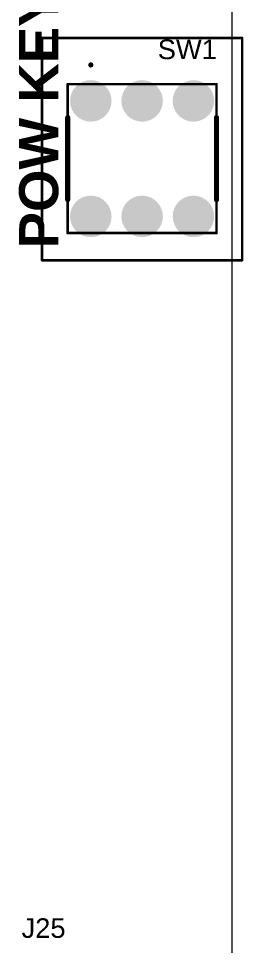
# Model space of a CAD drawing. Header units: inches. Extents: x -7 to 179, y 0 to 152.
# Drawn here: x 170.24 to 179.01, y 81.61 to 117.76 of the extents above; entities that cross this region are included whole.
import ezdxf

# ---------------------------------------------------------------- set-up
doc = ezdxf.new("R2010")
doc.units = ezdxf.units.IN
for name, color, linetype in [('BOT', 5, 'Continuous'), ('Bottom Solder', 6, 'Continuous'), ('Keep-Out Layer', 6, 'Continuous'), ('Mechanical 15', 56, 'Continuous'), ('Mechanical 20', 56, 'Continuous'), ('Multi-Layer', 9, 'Continuous'), ('Pad Holes', 156, 'Continuous'), ('TOP', 1, 'Continuous'), ('Top Overlay', 2, 'Continuous'), ('Top Solder', 216, 'Continuous')]:
    doc.layers.add(name, color=color, linetype=linetype)
doc.styles.add('Arial', font='', dxfattribs={"height": 0.2})
doc.styles.add('Arial_Bold', font='', dxfattribs={"height": 0.2})
doc.styles.get('Arial').set_extended_font_data('Arial')
doc.styles.get('Arial_Bold').set_extended_font_data('Arial', bold=True)

msp = doc.modelspace()

# ---------------------------------------------------------------- hatches: boundary and pattern name
at = {"layer": 'BOT'}
h = msp.add_hatch(color=5, dxfattribs=at)
edge = h.paths.add_edge_path()
edge.add_arc((173.057, 114.554), 0.707, 0, 360)
h = msp.add_hatch(color=5, dxfattribs=at)
edge = h.paths.add_edge_path()
edge.add_arc((175.057, 114.554), 0.707, 0, 360)
h = msp.add_hatch(color=5, dxfattribs=at)
edge = h.paths.add_edge_path()
edge.add_arc((177.057, 114.554), 0.707, 0, 360)
h = msp.add_hatch(color=5, dxfattribs=at)
edge = h.paths.add_edge_path()
edge.add_arc((173.057, 110.054), 0.707, 0, 360)
h = msp.add_hatch(color=5, dxfattribs=at)
edge = h.paths.add_edge_path()
edge.add_arc((175.057, 110.054), 0.707, 0, 360)
h = msp.add_hatch(color=5, dxfattribs=at)
edge = h.paths.add_edge_path()
edge.add_arc((177.057, 110.054), 0.707, 0, 360)
at = {"layer": 'Bottom Solder'}
h = msp.add_hatch(color=6, dxfattribs=at)
edge = h.paths.add_edge_path()
edge.add_arc((173.057, 114.554), 0.809, 0, 360)
h = msp.add_hatch(color=6, dxfattribs=at)
edge = h.paths.add_edge_path()
edge.add_arc((175.057, 114.554), 0.809, 0, 360)
h = msp.add_hatch(color=6, dxfattribs=at)
edge = h.paths.add_edge_path()
edge.add_arc((177.057, 114.554), 0.809, 0, 360)
h = msp.add_hatch(color=6, dxfattribs=at)
edge = h.paths.add_edge_path()
edge.add_arc((173.057, 110.054), 0.809, 0, 360)
h = msp.add_hatch(color=6, dxfattribs=at)
edge = h.paths.add_edge_path()
edge.add_arc((175.057, 110.054), 0.809, 0, 360)
h = msp.add_hatch(color=6, dxfattribs=at)
edge = h.paths.add_edge_path()
edge.add_arc((177.057, 110.054), 0.809, 0, 360)
at = {"layer": 'Multi-Layer'}
h = msp.add_hatch(color=9, dxfattribs=at)
edge = h.paths.add_edge_path()
edge.add_arc((173.057, 114.554), 0.707, 0, 360)
h = msp.add_hatch(color=9, dxfattribs=at)
edge = h.paths.add_edge_path()
edge.add_arc((175.057, 114.554), 0.707, 0, 360)
h = msp.add_hatch(color=9, dxfattribs=at)
edge = h.paths.add_edge_path()
edge.add_arc((177.057, 114.554), 0.707, 0, 360)
h = msp.add_hatch(color=9, dxfattribs=at)
edge = h.paths.add_edge_path()
edge.add_arc((173.057, 110.054), 0.707, 0, 360)
h = msp.add_hatch(color=9, dxfattribs=at)
edge = h.paths.add_edge_path()
edge.add_arc((175.057, 110.054), 0.707, 0, 360)
h = msp.add_hatch(color=9, dxfattribs=at)
edge = h.paths.add_edge_path()
edge.add_arc((177.057, 110.054), 0.707, 0, 360)
at = {"layer": 'Pad Holes'}
h = msp.add_hatch(color=7, dxfattribs=at)
edge = h.paths.add_edge_path()
edge.add_arc((173.057, 114.554), 0.435, 0, 360)
h = msp.add_hatch(color=7, dxfattribs=at)
edge = h.paths.add_edge_path()
edge.add_arc((175.057, 114.554), 0.435, 0, 360)
h = msp.add_hatch(color=7, dxfattribs=at)
edge = h.paths.add_edge_path()
edge.add_arc((177.057, 114.554), 0.435, 0, 360)
h = msp.add_hatch(color=7, dxfattribs=at)
edge = h.paths.add_edge_path()
edge.add_arc((173.057, 110.054), 0.435, 0, 360)
h = msp.add_hatch(color=7, dxfattribs=at)
edge = h.paths.add_edge_path()
edge.add_arc((175.057, 110.054), 0.435, 0, 360)
h = msp.add_hatch(color=7, dxfattribs=at)
edge = h.paths.add_edge_path()
edge.add_arc((177.057, 110.054), 0.435, 0, 360)
at = {"layer": 'TOP'}
h = msp.add_hatch(color=1, dxfattribs=at)
edge = h.paths.add_edge_path()
edge.add_arc((173.057, 114.554), 0.707, 0, 360)
h = msp.add_hatch(color=1, dxfattribs=at)
edge = h.paths.add_edge_path()
edge.add_arc((175.057, 114.554), 0.707, 0, 360)
h = msp.add_hatch(color=1, dxfattribs=at)
edge = h.paths.add_edge_path()
edge.add_arc((177.057, 114.554), 0.707, 0, 360)
h = msp.add_hatch(color=1, dxfattribs=at)
edge = h.paths.add_edge_path()
edge.add_arc((173.057, 110.054), 0.707, 0, 360)
h = msp.add_hatch(color=1, dxfattribs=at)
edge = h.paths.add_edge_path()
edge.add_arc((175.057, 110.054), 0.707, 0, 360)
h = msp.add_hatch(color=1, dxfattribs=at)
edge = h.paths.add_edge_path()
edge.add_arc((177.057, 110.054), 0.707, 0, 360)
at = {"layer": 'Top Solder'}
h = msp.add_hatch(color=216, dxfattribs=at)
edge = h.paths.add_edge_path()
edge.add_arc((173.057, 114.554), 0.809, 0, 360)
h = msp.add_hatch(color=216, dxfattribs=at)
edge = h.paths.add_edge_path()
edge.add_arc((175.057, 114.554), 0.809, 0, 360)
h = msp.add_hatch(color=216, dxfattribs=at)
edge = h.paths.add_edge_path()
edge.add_arc((177.057, 114.554), 0.809, 0, 360)
h = msp.add_hatch(color=216, dxfattribs=at)
edge = h.paths.add_edge_path()
edge.add_arc((173.057, 110.054), 0.809, 0, 360)
h = msp.add_hatch(color=216, dxfattribs=at)
edge = h.paths.add_edge_path()
edge.add_arc((175.057, 110.054), 0.809, 0, 360)
h = msp.add_hatch(color=216, dxfattribs=at)
edge = h.paths.add_edge_path()
edge.add_arc((177.057, 110.054), 0.809, 0, 360)

# ---------------------------------------------------------------- linework, layer by layer
at = {"layer": 'Keep-Out Layer'}
msp.add_lwpolyline([(178.562, 5.08, 0.0508, 0.0508, 0), (178.562, 146.812, 0.0508, 0.0508, 0)], format="xyseb", dxfattribs=at)
at = {"layer": 'Mechanical 15'}
for points in [[(172.157, 109.404, 0.1, 0.1, 0), (172.157, 115.204, 0.1, 0.1, 0)], [(172.157, 115.204, 0.1, 0.1, 0), (177.957, 115.204, 0.1, 0.1, 0)], [(177.957, 109.404, 0.1, 0.1, 0), (177.957, 115.204, 0.1, 0.1, 0)], [(172.157, 109.404, 0.1, 0.1, 0), (177.957, 109.404, 0.1, 0.1, 0)]]:
    msp.add_lwpolyline(points, format="xyseb", dxfattribs=at)
for points in [[(172.132, 115.204, 0.05, 0.05, 1), (172.182, 115.204, 0.05, 0.05, 1)], [(172.132, 115.204, 0.05, 0.05, 1), (172.182, 115.204, 0.05, 0.05, 1)], [(177.932, 115.204, 0.05, 0.05, 1), (177.982, 115.204, 0.05, 0.05, 1)], [(177.932, 115.204, 0.05, 0.05, 1), (177.982, 115.204, 0.05, 0.05, 1)], [(172.132, 109.404, 0.05, 0.05, 1), (172.182, 109.404, 0.05, 0.05, 1)], [(172.132, 109.404, 0.05, 0.05, 1), (172.182, 109.404, 0.05, 0.05, 1)], [(177.932, 109.404, 0.05, 0.05, 1), (177.982, 109.404, 0.05, 0.05, 1)], [(177.932, 109.404, 0.05, 0.05, 1), (177.982, 109.404, 0.05, 0.05, 1)]]:
    msp.add_lwpolyline(points, format="xyseb", close=True, dxfattribs=at)
at = {"layer": 'Mechanical 20'}
for points in [[(171.157, 108.347, 0.1, 0.1, 0), (171.157, 117.004, 0.1, 0.1, 0)], [(171.157, 117.004, 0.1, 0.1, 0), (178.957, 117.004, 0.1, 0.1, 0)], [(178.957, 108.347, 0.1, 0.1, 0), (178.957, 117.004, 0.1, 0.1, 0)], [(171.157, 108.347, 0.1, 0.1, 0), (178.957, 108.347, 0.1, 0.1, 0)]]:
    msp.add_lwpolyline(points, format="xyseb", dxfattribs=at)
for points in [[(171.132, 117.004, 0.05, 0.05, 1), (171.182, 117.004, 0.05, 0.05, 1)], [(171.132, 117.004, 0.05, 0.05, 1), (171.182, 117.004, 0.05, 0.05, 1)], [(178.932, 117.004, 0.05, 0.05, 1), (178.982, 117.004, 0.05, 0.05, 1)], [(178.932, 117.004, 0.05, 0.05, 1), (178.982, 117.004, 0.05, 0.05, 1)], [(171.132, 108.347, 0.05, 0.05, 1), (171.182, 108.347, 0.05, 0.05, 1)], [(171.132, 108.347, 0.05, 0.05, 1), (171.182, 108.347, 0.05, 0.05, 1)], [(178.932, 108.347, 0.05, 0.05, 1), (178.982, 108.347, 0.05, 0.05, 1)], [(178.932, 108.347, 0.05, 0.05, 1), (178.982, 108.347, 0.05, 0.05, 1)]]:
    msp.add_lwpolyline(points, format="xyseb", close=True, dxfattribs=at)
at = {"layer": 'Top Overlay'}
for points in [[(173.057, 115.904, 0.1, 0.1, -1), (173.057, 116.004, 0.1, 0.1, 0)], [(173.057, 116.004, 0.1, 0.1, -1), (173.057, 115.904, 0.1, 0.1, 0)], [(172.157, 110.704, 0.2, 0.2, 0), (172.157, 113.904, 0.2, 0.2, 0)], [(177.957, 110.704, 0.2, 0.2, 0), (177.957, 113.904, 0.2, 0.2, 0)]]:
    msp.add_lwpolyline(points, format="xyseb", dxfattribs=at)
for points in [[(173.032, 116.004, 0.05, 0.05, 1), (173.082, 116.004, 0.05, 0.05, 1)], [(173.032, 116.004, 0.05, 0.05, 1), (173.082, 116.004, 0.05, 0.05, 1)], [(173.032, 115.904, 0.05, 0.05, 1), (173.082, 115.904, 0.05, 0.05, 1)], [(173.032, 115.904, 0.05, 0.05, 1), (173.082, 115.904, 0.05, 0.05, 1)], [(172.107, 113.904, 0.1, 0.1, 1), (172.207, 113.904, 0.1, 0.1, 1)], [(177.907, 113.904, 0.1, 0.1, 1), (178.007, 113.904, 0.1, 0.1, 1)], [(172.107, 110.704, 0.1, 0.1, 1), (172.207, 110.704, 0.1, 0.1, 1)], [(177.907, 110.704, 0.1, 0.1, 1), (178.007, 110.704, 0.1, 0.1, 1)]]:
    msp.add_lwpolyline(points, format="xyseb", close=True, dxfattribs=at)

# ---------------------------------------------------------------- texts
at = {"layer": 'Top Overlay', "style": 'Arial_Bold'}
msp.add_text('POW KEY', height=1.524, rotation=90, dxfattribs=at).set_placement((171.788, 108.805))
at = {"layer": 'Top Overlay', "style": 'Arial'}
for s, p in [('SW1', (175.666, 116.18)), ('J25', (170.358, 81.947))]:
    msp.add_text(s, height=0.762, dxfattribs=at).set_placement(p)

doc.saveas('drawing.dxf')
